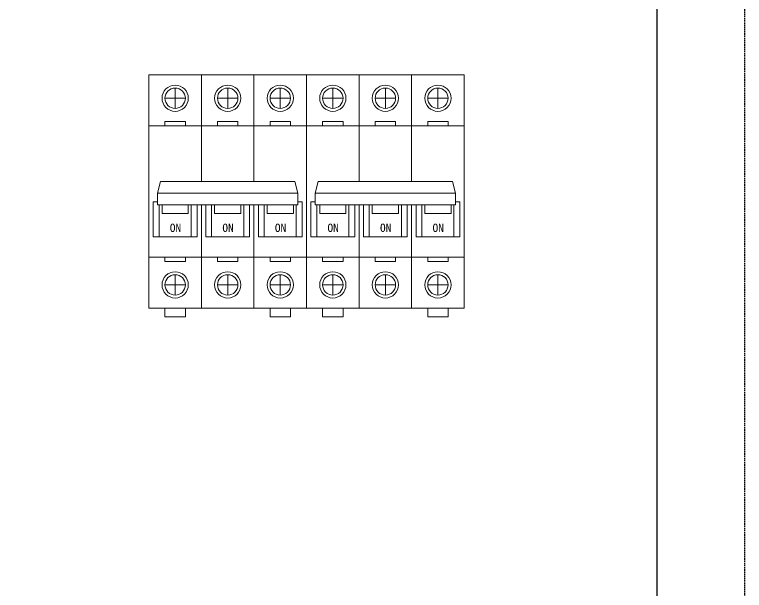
# Model space of a CAD drawing. Extents: x 310573 to 311073, y 364953 to 365753.
# Drawn here: x 310822.5 to 311072.5, y 365229.8 to 365427.2 of the extents above; entities that cross this region are included whole.
import ezdxf

# ---------------------------------------------------------------- set-up
doc = ezdxf.new("R2010")
doc.units = 0
doc.header["$MEASUREMENT"] = 0
doc.linetypes.add('DASHED', pattern=[0.75, 0.5, -0.25])
doc.layers.add('布置图', color=30, linetype='Continuous')
doc.layers.add('细线', color=7, linetype='Continuous', lineweight=0)
doc.styles.add('正常', font='')
doc.styles.get('正常').set_extended_font_data('FangSong_GB2312')

# ---------------------------------------------------------------- blocks, each defined once
blk = doc.blocks.new('Manufacturer光辉PartName微型断路器Series3PShellFrameLimitingCurrentRemarkPartTypeMinCurrent1MaxCurrent63Poles3PMinPower0MaxPower0LibType2DelFlgfalseUpdateDate')
at = {"layer": '细线'}
for p, q in [((-18, 35.5), (-18, 28.5)), ((0, 35.5), (0, 28.5)), ((18, 35.5), (18, 28.5)), ((-21.5, 32), (-14.5, 32)), ((-3.5, 32), (3.5, 32)), ((14.5, 32), (21.5, 32)), ((-18, -35.5), (-18, -28.5)), ((0, -35.5), (0, -28.5)), ((18, -35.5), (18, -28.5)), ((-21.5, -32), (-14.5, -32)), ((-3.5, -32), (3.5, -32)), ((14.5, -32), (21.5, -32))]:
    blk.add_line(p, q, dxfattribs=at)
for points in [[(-9, 3.5), (-9, 40), (-27, 40), (-27, -40), (-9, -40), (-9, -4.5)], [(9, 3.5), (9, 40), (-9, 40), (-9, 3.5)], [(9, -4.5), (9, -40), (27, -40), (27, 40), (9, 40), (9, 3.5)], [(-9, 3.5), (-9, 22.5), (-27, 22.5), (-27, -22.5), (-9, -22.5), (-9, -4.5)], [(9, 3.5), (9, 22.5), (-9, 22.5), (-9, 3.5)], [(9, -4.5), (9, -22.5), (27, -22.5), (27, 22.5), (9, 22.5), (9, 3.5)], [(-24, -3.5), (-25.5, -3.5), (-25.5, -15.5), (-10.5, -15.5), (-10.5, -4.5)], [(-23.5, -4.5), (-23.5, -15.5), (-12.5, -15.5), (-12.5, -4.5)], [(-22.5, -4.5), (-22.5, -7.5), (-13.5, -7.5), (-13.5, -4.5)], [(-9, -4.5), (-9, -40), (9, -40), (9, -4.5)], [(-9, -4.5), (-9, -22.5), (9, -22.5), (9, -4.5)], [(-7.5, -4.5), (-7.5, -15.5), (7.5, -15.5), (7.5, -4.5)], [(-5.5, -4.5), (-5.5, -15.5), (5.5, -15.5), (5.5, -4.5)], [(-4.5, -4.5), (-4.5, -7.5), (4.5, -7.5), (4.5, -4.5)], [(10.5, -4.5), (10.5, -15.5), (25.5, -15.5), (25.5, -3.5), (24, -3.5)], [(12.5, -4.5), (12.5, -15.5), (23.5, -15.5), (23.5, -4.5)], [(13.5, -4.5), (13.5, -7.5), (22.5, -7.5), (22.5, -4.5)]]:
    blk.add_lwpolyline(points, dxfattribs=at)
for points in [[(-21.5, 24), (-14.5, 24), (-14.5, 22.5), (-21.5, 22.5)], [(-3.5, 24), (3.5, 24), (3.5, 22.5), (-3.5, 22.5)], [(14.5, 24), (21.5, 24), (21.5, 22.5), (14.5, 22.5)], [(24, -0.5), (-24, -0.5), (-23, 3.5), (23, 3.5)], [(-24, -4.5), (24, -4.5), (24, -0.5), (-24, -0.5)], [(-21.5, -24), (-14.5, -24), (-14.5, -22.5), (-21.5, -22.5)], [(-3.5, -24), (3.5, -24), (3.5, -22.5), (-3.5, -22.5)], [(14.5, -24), (21.5, -24), (21.5, -22.5), (14.5, -22.5)], [(-21.5, -43), (-14.5, -43), (-14.5, -40), (-21.5, -40)], [(14.5, -43), (21.5, -43), (21.5, -40), (14.5, -40)]]:
    blk.add_lwpolyline(points, close=True, dxfattribs=at)
for centre, radius in [((-18, 32), 4.5), ((-18, 32), 3.5), ((0, 32), 4.5), ((0, 32), 3.5), ((18, 32), 4.5), ((18, 32), 3.5), ((-18, -32), 4.5), ((0, -32), 4.5), ((18, -32), 4.5), ((-18, -32), 3.5), ((0, -32), 3.5), ((18, -32), 3.5)]:
    blk.add_circle(centre, radius, dxfattribs=at)
at = {"layer": '细线', "color": 2, "lineweight": 15, "style": '正常'}
for p in [(-19.83, -13.86), (-1.83, -13.86), (16.17, -13.86)]:
    blk.add_text('ON', height=2.851, dxfattribs=at).set_placement(p)

msp = doc.modelspace()

# ---------------------------------------------------------------- linework, layer by layer
at = {"color": 2}
msp.add_lwpolyline([(310602.53, 365703.07), (311042.53, 365703.07), (311042.53, 365003.07), (310602.53, 365003.07)], close=True, dxfattribs=at)
at = {"layer": '布置图', "linetype": 'DASHED'}
msp.add_lwpolyline([(310572.53, 365753.07), (311072.53, 365753.07), (311072.53, 364953.07), (310572.53, 364953.07)], close=True, dxfattribs=at)

# ---------------------------------------------------------------- block references
for p in [(310895.53, 365366.57), (310949.53, 365366.57)]:
    msp.add_blockref('Manufacturer光辉PartName微型断路器Series3PShellFrameLimitingCurrentRemarkPartTypeMinCurrent1MaxCurrent63Poles3PMinPower0MaxPower0LibType2DelFlgfalseUpdateDate', p)

doc.saveas('drawing.dxf')
